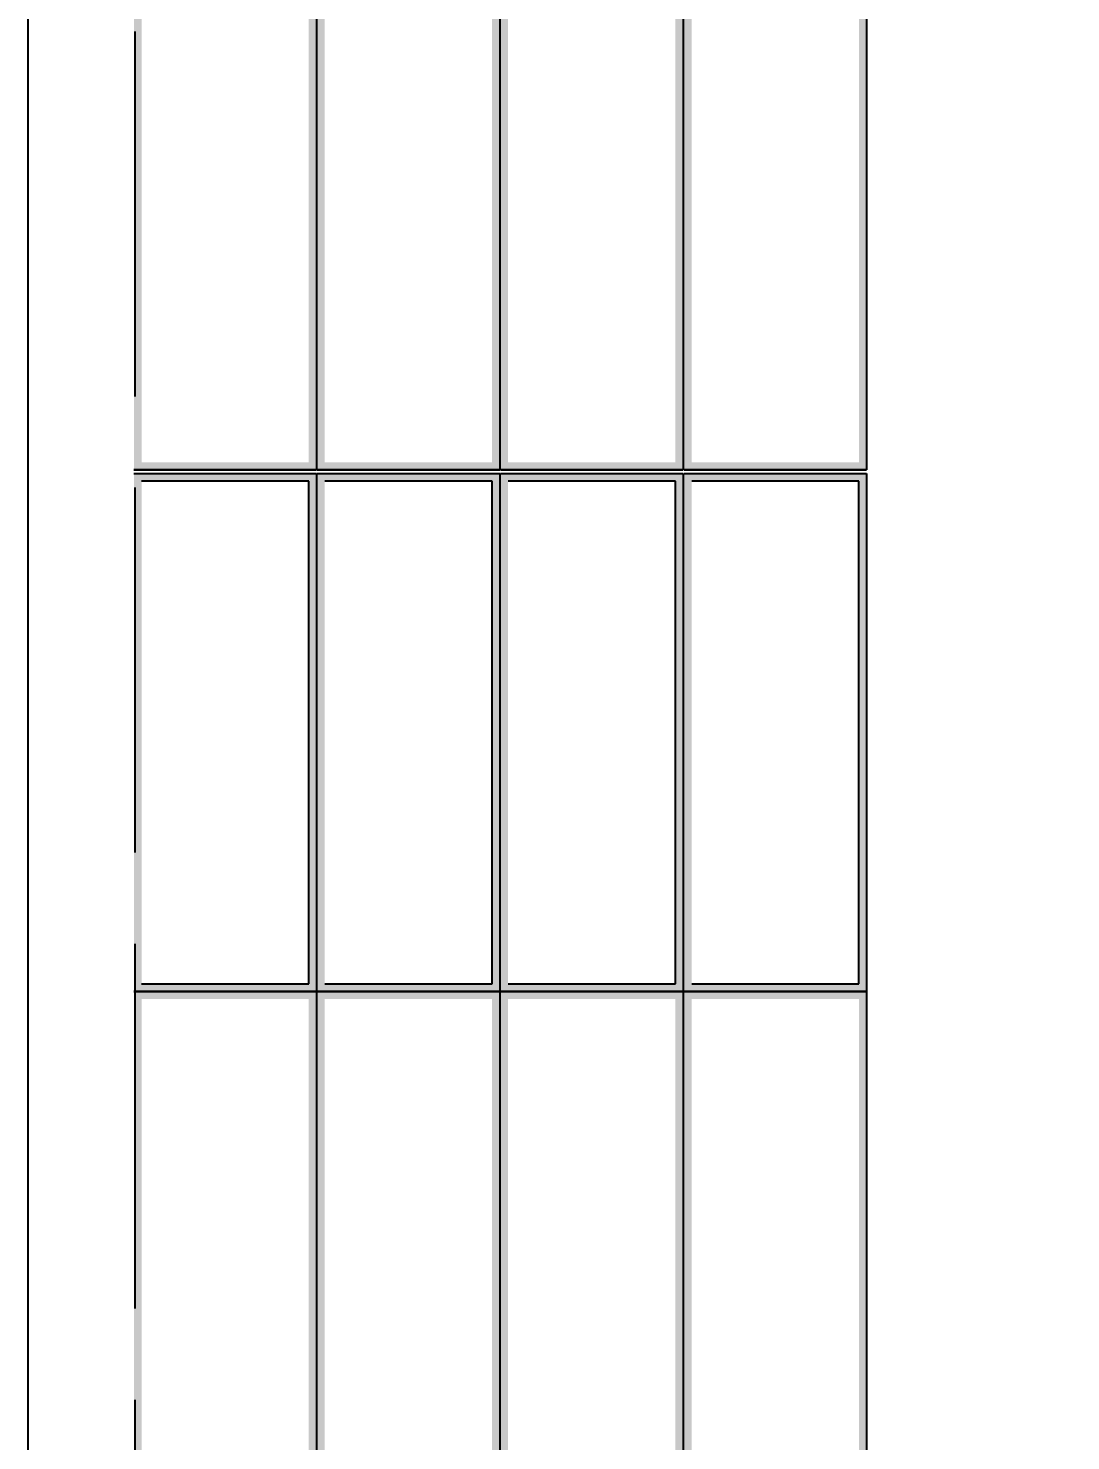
# Model space of a CAD drawing. Header units: inches. Extents: x 2620 to 4317, y 1826 to 2873.
# Drawn here: x 4066.25 to 4100.53, y 2406.65 to 2453.1 of the extents above; entities that cross this region are included whole.
import ezdxf

# ---------------------------------------------------------------- set-up
doc = ezdxf.new("R2010")
doc.units = ezdxf.units.IN
doc.header["$MEASUREMENT"] = 0
doc.linetypes.add('ACAD_ISO02W100', pattern=[15, 12, -3])
doc.styles.get("Standard").update_dxf_attribs({"font": 'arial.ttf'})
doc.dimstyles.new('Annotative', dxfattribs={"dimscale": 0, "dimtxt": 25, "dimasz": 25, "dimexe": 0.18, "dimexo": 0.0625, "dimgap": 0.09, "dimtad": 0, "dimtih": 1, "dimtoh": 1, "dimdec": 4, "dimzin": 0, "dimdsep": 46, "dimtxsty": 'Standard', "dimcen": 0.09, "dimclrd": 1, "dimclre": 1, "dimadec": 0, "dimazin": 0, "dimtfac": 1, "dimtdec": 4, "dimtofl": 0, "dimtmove": 0, "dimatfit": 3, "dimfxl": 1, "dimtolj": 1, "dimtzin": 0, "dimarcsym": 0})

# ---------------------------------------------------------------- blocks, each defined once
blk = doc.blocks.new('*D11')
at = {"color": 1, "linetype": 'ACAD_ISO02W100', "lineweight": -2, "transparency": 16777216}
for p, q in [((4066.312, 2662.994), (4246.186, 2662.994)), ((4246.006, 2637.994), (4246.006, 2441.849)), ((4246.006, 2219.994), (4246.006, 2416.14)), ((4069.812, 2194.994), (4246.186, 2194.994))]:
    blk.add_line(p, q, dxfattribs=at)
at = {"color": 1, "linetype": 'ACAD_ISO02W100', "transparency": 16777216}
for points in [[(4241.84, 2637.994), (4250.173, 2637.994), (4246.006, 2662.994)], [(4241.84, 2219.994), (4250.173, 2219.994), (4246.006, 2194.994)]]:
    blk.add_solid(points, dxfattribs=at)
at = {"layer": 'Defpoints', "color": 0, "linetype": 'ACAD_ISO02W100', "transparency": 16777216}
for p in [(4066.25, 2662.994), (4246.006, 2662.994), (4069.75, 2194.994)]:
    blk.add_point(p, dxfattribs=at)
at = {"color": 0, "linetype": 'ACAD_ISO02W100', "transparency": 16777216, "insert": (4246.006, 2428.994), "char_height": 25, "attachment_point": 5}
blk.add_mtext('\\A1;468.0000', dxfattribs=at)

msp = doc.modelspace()

# ---------------------------------------------------------------- hatches: boundary and pattern name
h = msp.add_hatch(color=256)
h.dxf.hatch_style = 1
h.set_gradient(color1=(242, 103, 34), color2=(248, 153, 30), tint=1)
h.paths.add_polyline_path([(4075.72352, 2455.61442), (4069.72352, 2455.61442), (4069.72352, 2438.57442), (4075.72352, 2438.57442)])
h.paths.add_polyline_path([(4075.47352, 2438.82442), (4069.97352, 2438.82442), (4069.97352, 2455.36442), (4075.47352, 2455.36442)], flags=16)
h = msp.add_hatch(color=256)
h.dxf.hatch_style = 1
h.set_gradient(color1=(242, 103, 34), color2=(248, 153, 30), tint=1)
h.paths.add_polyline_path([(4081.75088, 2455.61442), (4075.75088, 2455.61442), (4075.75088, 2438.57442), (4081.75088, 2438.57442)])
h.paths.add_polyline_path([(4081.50088, 2438.82442), (4076.00088, 2438.82442), (4076.00088, 2455.36442), (4081.50088, 2455.36442)], flags=16)
h = msp.add_hatch(color=256)
h.dxf.hatch_style = 1
h.set_gradient(color1=(242, 103, 34), color2=(248, 153, 30), tint=1)
h.paths.add_polyline_path([(4087.77825, 2455.61442), (4081.77825, 2455.61442), (4081.77825, 2438.57442), (4087.77825, 2438.57442)])
h.paths.add_polyline_path([(4087.52825, 2438.82442), (4082.02825, 2438.82442), (4082.02825, 2455.36442), (4087.52825, 2455.36442)], flags=16)
h = msp.add_hatch(color=256)
h.dxf.hatch_style = 1
h.set_gradient(color1=(242, 103, 34), color2=(248, 153, 30), tint=1)
h.paths.add_polyline_path([(4093.8131, 2455.61442), (4087.8131, 2455.61442), (4087.8131, 2438.57442), (4093.8131, 2438.57442)])
h.paths.add_polyline_path([(4093.5631, 2438.82442), (4088.0631, 2438.82442), (4088.0631, 2455.36442), (4093.5631, 2455.36442)], flags=16)
h = msp.add_hatch(color=256)
h.dxf.hatch_style = 1
h.set_gradient(color1=(242, 103, 34), color2=(248, 153, 30), tint=1)
h.paths.add_polyline_path([(4075.72352, 2438.46196), (4069.72352, 2438.46196), (4069.72352, 2421.42196), (4075.72352, 2421.42196)])
h.paths.add_polyline_path([(4075.47352, 2421.67196), (4069.97352, 2421.67196), (4069.97352, 2438.21196), (4075.47352, 2438.21196)], flags=16)
h = msp.add_hatch(color=256)
h.dxf.hatch_style = 1
h.set_gradient(color1=(242, 103, 34), color2=(248, 153, 30), tint=1)
h.paths.add_polyline_path([(4081.75088, 2438.46196), (4075.75088, 2438.46196), (4075.75088, 2421.42196), (4081.75088, 2421.42196)])
h.paths.add_polyline_path([(4081.50088, 2421.67196), (4076.00088, 2421.67196), (4076.00088, 2438.21196), (4081.50088, 2438.21196)], flags=16)
h = msp.add_hatch(color=256)
h.dxf.hatch_style = 1
h.set_gradient(color1=(242, 103, 34), color2=(248, 153, 30), tint=1)
h.paths.add_polyline_path([(4087.77825, 2438.46196), (4081.77825, 2438.46196), (4081.77825, 2421.42196), (4087.77825, 2421.42196)])
h.paths.add_polyline_path([(4087.52825, 2421.67196), (4082.02825, 2421.67196), (4082.02825, 2438.21196), (4087.52825, 2438.21196)], flags=16)
h = msp.add_hatch(color=256)
h.dxf.hatch_style = 1
h.set_gradient(color1=(242, 103, 34), color2=(248, 153, 30), tint=1)
h.paths.add_polyline_path([(4093.8131, 2438.46196), (4087.8131, 2438.46196), (4087.8131, 2421.42196), (4093.8131, 2421.42196)])
h.paths.add_polyline_path([(4093.5631, 2421.67196), (4088.0631, 2421.67196), (4088.0631, 2438.21196), (4093.5631, 2438.21196)], flags=16)
h = msp.add_hatch(color=256)
h.dxf.hatch_style = 1
h.set_gradient(color1=(242, 103, 34), color2=(248, 153, 30), tint=1)
h.paths.add_polyline_path([(4075.72352, 2421.42196), (4069.72352, 2421.42196), (4069.72352, 2404.38196), (4075.72352, 2404.38196)])
h.paths.add_polyline_path([(4075.47352, 2404.63196), (4069.97352, 2404.63196), (4069.97352, 2421.17196), (4075.47352, 2421.17196)], flags=16)
h = msp.add_hatch(color=256)
h.dxf.hatch_style = 1
h.set_gradient(color1=(242, 103, 34), color2=(248, 153, 30), tint=1)
h.paths.add_polyline_path([(4081.75088, 2421.42196), (4075.75088, 2421.42196), (4075.75088, 2404.38196), (4081.75088, 2404.38196)])
h.paths.add_polyline_path([(4081.50088, 2404.63196), (4076.00088, 2404.63196), (4076.00088, 2421.17196), (4081.50088, 2421.17196)], flags=16)
h = msp.add_hatch(color=256)
h.dxf.hatch_style = 1
h.set_gradient(color1=(242, 103, 34), color2=(248, 153, 30), tint=1)
h.paths.add_polyline_path([(4087.77825, 2421.42196), (4081.77825, 2421.42196), (4081.77825, 2404.38196), (4087.77825, 2404.38196)])
h.paths.add_polyline_path([(4087.52825, 2404.63196), (4082.02825, 2404.63196), (4082.02825, 2421.17196), (4087.52825, 2421.17196)], flags=16)
h = msp.add_hatch(color=256)
h.dxf.hatch_style = 1
h.set_gradient(color1=(242, 103, 34), color2=(248, 153, 30), tint=1)
h.paths.add_polyline_path([(4093.8131, 2421.42196), (4087.8131, 2421.42196), (4087.8131, 2404.38196), (4093.8131, 2404.38196)])
h.paths.add_polyline_path([(4093.5631, 2404.63196), (4088.0631, 2404.63196), (4088.0631, 2421.17196), (4093.5631, 2421.17196)], flags=16)

# ---------------------------------------------------------------- linework, layer by layer
for p, q in [((4066.24991, 1984.99441), (4066.24991, 2872.99441)), ((4066.24991, 2194.99441), (4066.24991, 2662.99441)), ((4075.72352, 2455.61442), (4075.72352, 2438.57442)), ((4081.75088, 2455.61442), (4081.75088, 2438.57442)), ((4087.77825, 2455.61442), (4087.77825, 2438.57442)), ((4093.8131, 2455.61442), (4093.8131, 2438.57442)), ((4069.72352, 2438.57442), (4075.72352, 2438.57442)), ((4075.72352, 2438.57442), (4069.72352, 2438.57442)), ((4069.97352, 2438.57442), (4075.72352, 2438.57442)), ((4075.75088, 2438.57442), (4081.75088, 2438.57442)), ((4081.75088, 2438.57442), (4075.75088, 2438.57442)), ((4076.00088, 2438.57442), (4081.75088, 2438.57442)), ((4081.77825, 2438.57442), (4087.77825, 2438.57442)), ((4087.77825, 2438.57442), (4081.77825, 2438.57442)), ((4082.02825, 2438.57442), (4087.77825, 2438.57442)), ((4087.8131, 2438.57442), (4093.8131, 2438.57442)), ((4093.8131, 2438.57442), (4087.8131, 2438.57442)), ((4088.0631, 2438.57442), (4093.8131, 2438.57442)), ((4069.72352, 2438.46196), (4075.72352, 2438.46196)), ((4069.97352, 2438.46196), (4075.72352, 2438.46196)), ((4075.47352, 2438.21196), (4069.97352, 2438.21196)), ((4075.47352, 2421.67196), (4075.47352, 2438.21196)), ((4075.72352, 2438.46196), (4075.72352, 2421.42196)), ((4075.75088, 2438.46196), (4081.75088, 2438.46196)), ((4076.00088, 2438.46196), (4081.75088, 2438.46196)), ((4081.50088, 2438.21196), (4076.00088, 2438.21196)), ((4081.50088, 2421.67196), (4081.50088, 2438.21196)), ((4081.75088, 2438.46196), (4081.75088, 2421.42196)), ((4081.77825, 2438.46196), (4087.77825, 2438.46196)), ((4082.02825, 2438.46196), (4087.77825, 2438.46196)), ((4087.52825, 2438.21196), (4082.02825, 2438.21196)), ((4087.52825, 2421.67196), (4087.52825, 2438.21196)), ((4087.77825, 2438.46196), (4087.77825, 2421.42196)), ((4087.8131, 2438.46196), (4093.8131, 2438.46196)), ((4088.0631, 2438.46196), (4093.8131, 2438.46196)), ((4093.5631, 2438.21196), (4088.0631, 2438.21196)), ((4093.5631, 2421.67196), (4093.5631, 2438.21196)), ((4093.8131, 2438.46196), (4093.8131, 2421.42196)), ((4069.72352, 2421.42196), (4075.72352, 2421.42196)), ((4075.72352, 2421.42196), (4069.72352, 2421.42196)), ((4069.97352, 2421.67196), (4075.47352, 2421.67196)), ((4069.97352, 2421.42196), (4075.72352, 2421.42196)), ((4075.72352, 2421.42196), (4075.72352, 2404.38196)), ((4075.75088, 2421.42196), (4081.75088, 2421.42196)), ((4081.75088, 2421.42196), (4075.75088, 2421.42196)), ((4076.00088, 2421.67196), (4081.50088, 2421.67196)), ((4076.00088, 2421.42196), (4081.75088, 2421.42196)), ((4081.75088, 2421.42196), (4081.75088, 2404.38196)), ((4081.77825, 2421.42196), (4087.77825, 2421.42196)), ((4087.77825, 2421.42196), (4081.77825, 2421.42196)), ((4082.02825, 2421.67196), (4087.52825, 2421.67196)), ((4082.02825, 2421.42196), (4087.77825, 2421.42196)), ((4087.77825, 2421.42196), (4087.77825, 2404.38196)), ((4087.8131, 2421.42196), (4093.8131, 2421.42196)), ((4093.8131, 2421.42196), (4087.8131, 2421.42196)), ((4088.0631, 2421.67196), (4093.5631, 2421.67196)), ((4088.0631, 2421.42196), (4093.8131, 2421.42196)), ((4093.8131, 2421.42196), (4093.8131, 2404.38196))]:
    msp.add_line(p, q)
at = {"linetype": 'ACAD_ISO02W100'}
msp.add_line((4069.74991, 2662.99441), (4069.74991, 2194.99441), dxfattribs=at)

# ---------------------------------------------------------------- dimensions: what is measured, and where the dimension line sits
dim = msp.add_linear_dim(base=(4246.00636, 2662.99441), p1=(4069.74991, 2194.99441), p2=(4066.24991, 2662.99441), angle=90, dimstyle='Annotative', dxfattribs=at)
dim.commit()
dim.dimension.update_dxf_attribs({"geometry": '*D11', "text_midpoint": (4246.00636, 2428.99441)})

doc.saveas('drawing.dxf')
